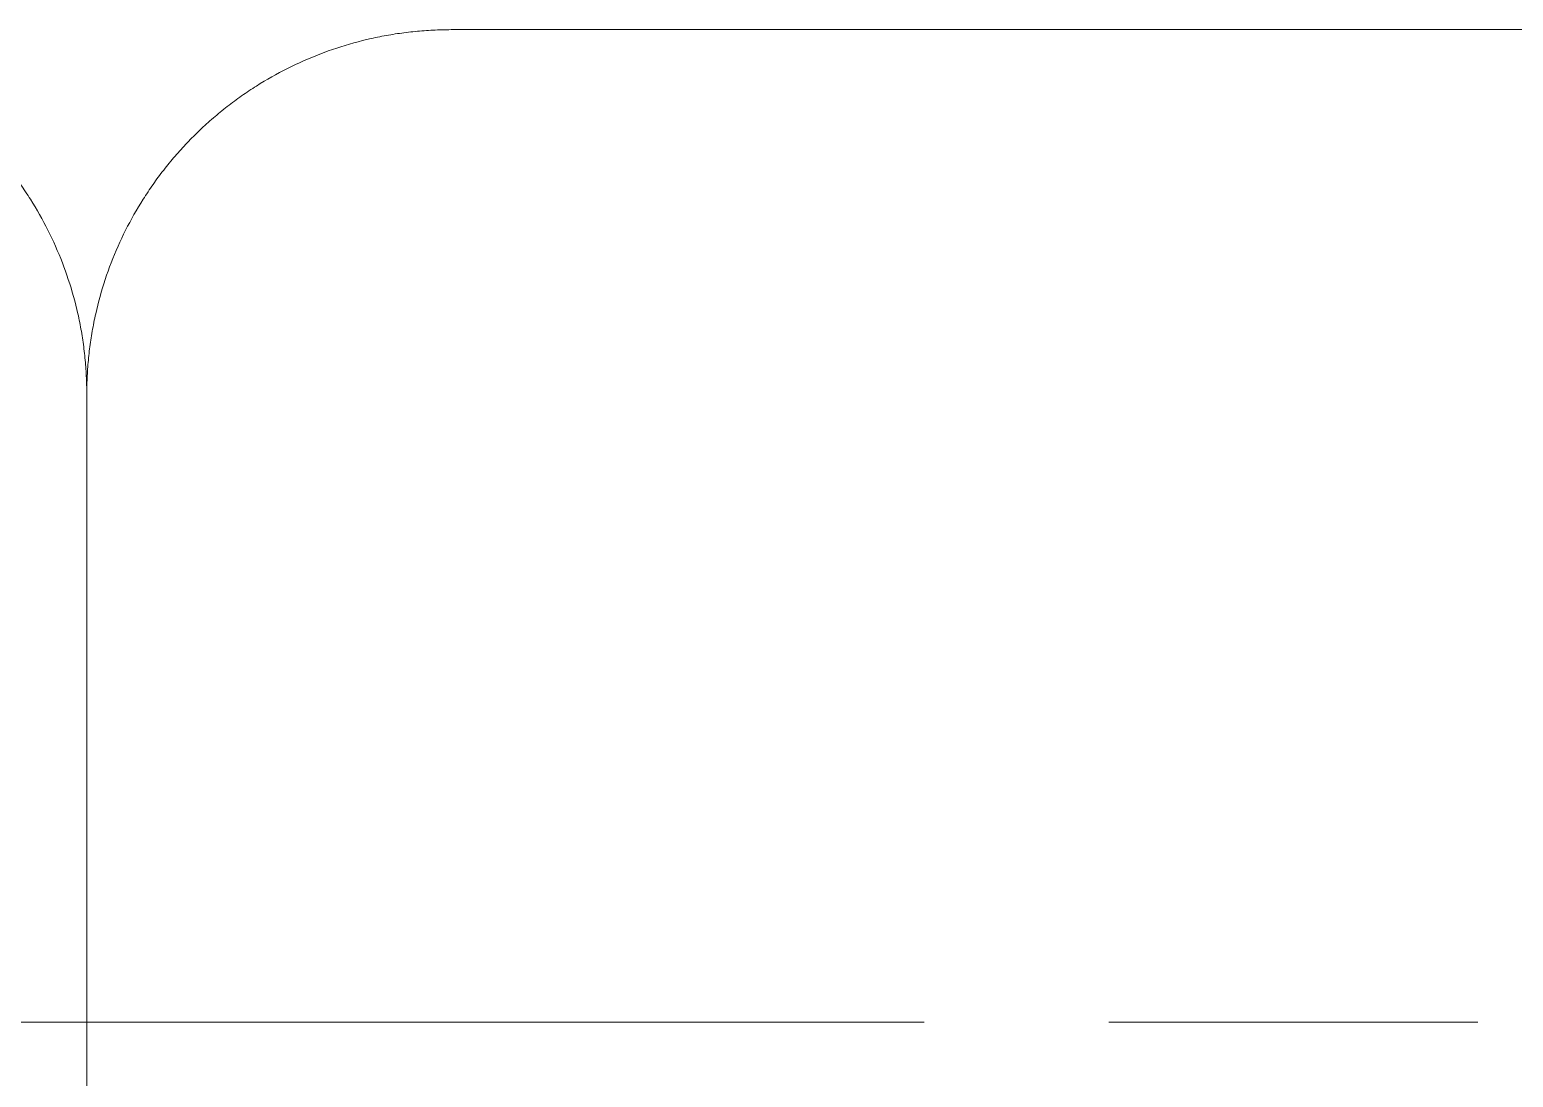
# Model space of a CAD drawing. Header units: millimetres. Extents: x -280308 to 6402717, y -14 to 2073074.
# Drawn here: x 3451 to 5623, y 350192 to 351727 of the extents above; entities that cross this region are included whole.
import ezdxf
from ezdxf.enums import TextEntityAlignment as Align

# ---------------------------------------------------------------- set-up
doc = ezdxf.new("R2010")
doc.units = ezdxf.units.MM
doc.linetypes.add('ACAD_ISO08W100', pattern=[36, 24, -3, 6, -3])
doc.linetypes.add('I02_HIDDEN', pattern=[6, 4, -2])
doc.layers.get('0').update_dxf_attribs({"lineweight": 0})
for name, color, linetype, lineweight in [('A-ANNOTATION', 144, 'Continuous', 0), ('A-Z22-T-Anno_Text', 152, 'Continuous', 9), ('A-Z774-E-Hidden', 142, 'I02_HIDDEN', 0)]:
    doc.layers.add(name, color=color, linetype=linetype, lineweight=lineweight)
doc.layers.add('A-TEXT', color=254, linetype='Continuous')
doc.styles.get("Standard").update_dxf_attribs({"font": 'arial.ttf'})
doc.styles.add('TGF_A', font='arial.ttf')

# ---------------------------------------------------------------- blocks, each defined once
blk = doc.blocks.new('*U539')
at = {"layer": 'A-ANNOTATION', "linetype": 'ACAD_ISO08W100', "ltscale": 0.25}
blk.add_lwpolyline([(0, -7.6411), (0, -228.3482)], dxfattribs=at)
at = {"layer": 'A-TEXT'}
blk.add_attdef('N', text='', height=0.9, dxfattribs=at).set_placement((0, 2.75), align=Align.MIDDLE_CENTER)
blk = doc.blocks.new('A$Cf37525da')
at = {"color": 124, "xscale": -360.0000000000001, "yscale": 360.0000000000001, "zscale": 360.0000000000001, "rotation": 270}
blk.add_blockref('*U539', (4643.8, 0), dxfattribs=at)
blk = doc.blocks.new('*U518')
at = {"layer": 'A-Z774-E-Hidden', "color": 0, "lineweight": -2}
blk.add_lwpolyline([(0, -4.61615), (2.72603, -4.61615, 0.414214), (2.85103, -4.49115), (2.85103, -1.09583, 0.414214), (2.72603, -0.97083), (0, -0.97083), (-0.91274, -0.97083, 0.414214), (-1.03774, -1.09583), (-1.03774, -4.49115, 0.414214), (-0.91274, -4.61615)], format="xyb", close=True, dxfattribs=at)
at = {"color": 7, "lineweight": -2, "style": 'TGF_A', "flags": 8}
for tag, height, p in [('NOTE1', 0.0625, (0, 0.3375)), ('DET', 0.09375, (0, 0.09612)), ('SHT', 0.075, (0, -0.10211)), ('NOTE2', 0.0625, (0, -0.39942))]:
    blk.add_attdef(tag, text='', height=height, dxfattribs=at).set_placement(p, align=Align.MIDDLE)
blk = doc.blocks.new('*U519')
at = {"layer": 'A-Z774-E-Hidden', "color": 0, "lineweight": -2}
blk.add_lwpolyline([(0, -6.1047), (2.61141, -6.1047, 0.414214), (2.73641, -5.9797), (2.73641, -1.09583, 0.414214), (2.61141, -0.97083), (0, -0.97083), (-1.71913, -0.97083, 0.414214), (-1.84413, -1.09583), (-1.84413, -5.9797, 0.414214), (-1.71913, -6.1047)], format="xyb", close=True, dxfattribs=at)
at = {"color": 7, "lineweight": -2, "style": 'TGF_A', "flags": 8}
for tag, height, p in [('NOTE1', 0.0625, (0, 0.3375)), ('DET', 0.09375, (0, 0.09612)), ('SHT', 0.075, (0, -0.10211)), ('NOTE2', 0.0625, (0, -0.39942))]:
    blk.add_attdef(tag, text='', height=height, dxfattribs=at).set_placement(p, align=Align.MIDDLE)
blk = doc.blocks.new('1')
at = {"ltscale": 0.25}
blk.add_blockref('A$Cf37525da', (22307.9, 350273.3), dxfattribs=at)
at = {"layer": 'A-Z22-T-Anno_Text', "color": 124, "lineweight": 20, "xscale": 4266.666666600002, "yscale": 4266.666666600002, "zscale": 4266.666666600002}
blk.add_blockref('*U518', (-8629.4, 355868.8), dxfattribs=at)
at = {"layer": 'A-Z22-T-Anno_Text', "color": 212, "lineweight": 20, "true_color": 0xdb0fdb, "xscale": 4266.666666600002, "yscale": 4266.666666600002, "zscale": 4266.666666600002}
blk.add_blockref('*U519', (11403.3, 355868.8), dxfattribs=at)

msp = doc.modelspace()

# ---------------------------------------------------------------- block references
msp.add_blockref('1', (0, 0))

doc.saveas('drawing.dxf')
